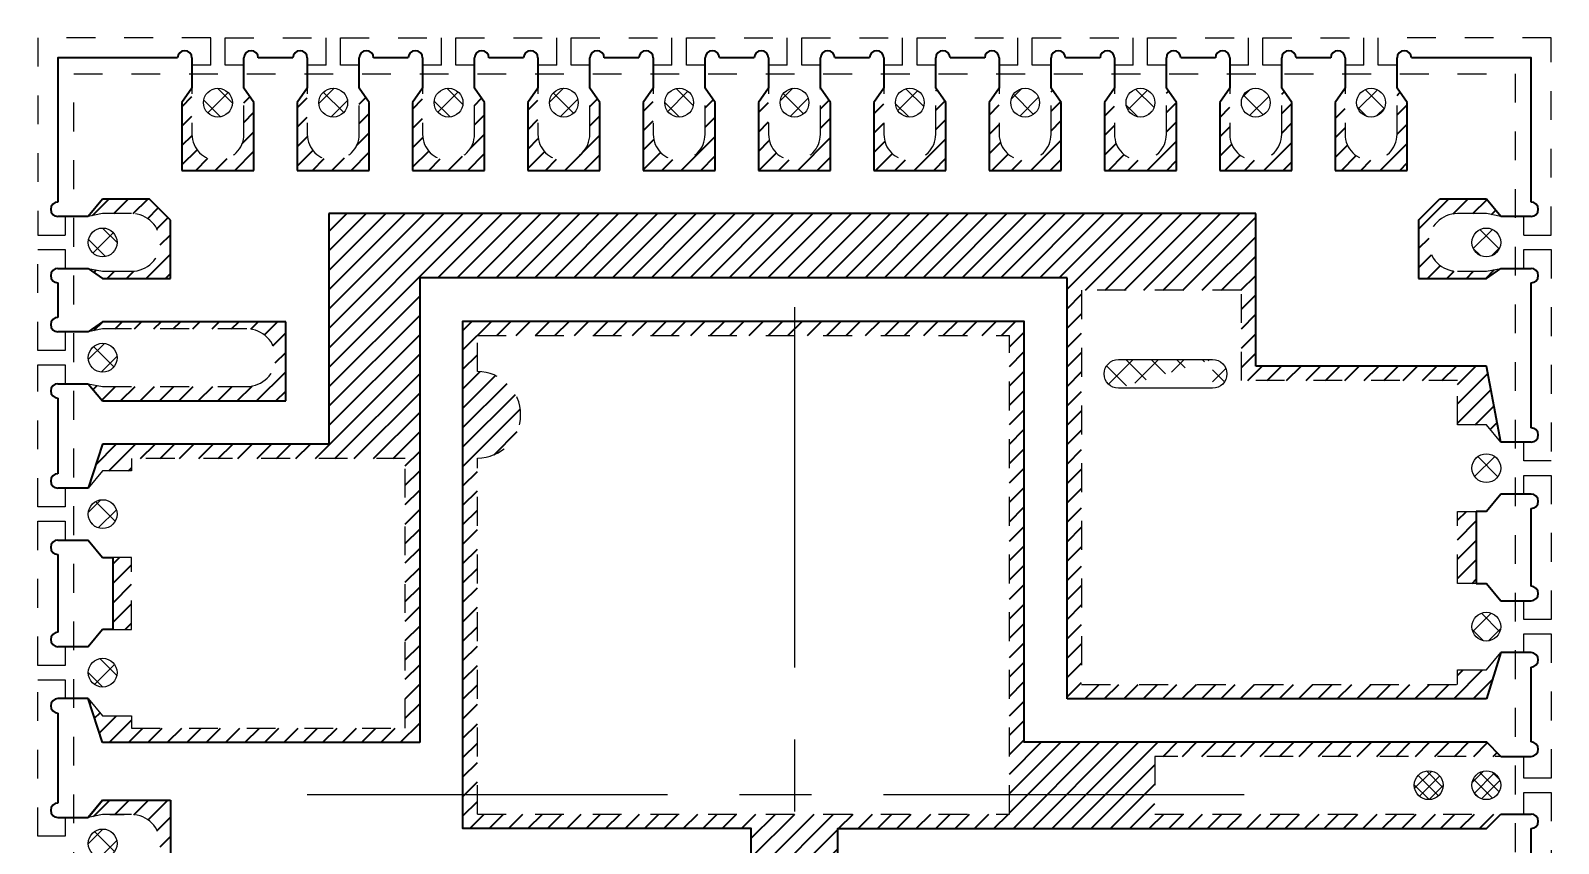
# Model space of a CAD drawing. Header units: millimetres. Extents: x 4066 to 4192, y 1600 to 1759.
# Drawn here: x 4097.94 to 4103.24, y 1678.9 to 1681.72 of the extents above; entities that cross this region are included whole.
import ezdxf

# ---------------------------------------------------------------- set-up
doc = ezdxf.new("R2010")
doc.units = ezdxf.units.MM
for name, pattern in [('CENTER', [2, 1.25, -0.25, 0.25, -0.25]), ('DASHED', [0.75, 0.5, -0.25]), ('HIDDEN', [0.375, 0.25, -0.125])]:
    doc.linetypes.add(name, pattern=pattern)
for name, color, linetype in [('1D', 4, 'Continuous'), ('EACH', 4, 'Continuous'), ('pkg', 2, 'DASHED'), ('中心线', 1, 'CENTER')]:
    doc.layers.add(name, color=color, linetype=linetype)
doc.layers.add('Half-etch', color=6, linetype='Continuous', lineweight=5)
doc.layers.add('标注线', color=3, linetype='Continuous', lineweight=18)
doc.styles.get("Standard").update_dxf_attribs({"font": 'SimSun.ttf'})
doc.dimstyles.new('ISO-25', dxfattribs={"dimtxt": 0.1, "dimasz": 0.08, "dimexe": 0.015, "dimexo": 0.015, "dimgap": 0.02, "dimtad": 0, "dimzin": 1, "dimdsep": 46, "dimtxsty": 'Standard', "dimcen": 0.1, "dimadec": 0, "dimazin": 0, "dimtfac": 1, "dimtmove": 0, "dimatfit": 3, "dimfxl": 1, "dimarcsym": 0})

# ---------------------------------------------------------------- blocks, each defined once
blk = doc.blocks.new('*D39')
at = {"layer": 'Defpoints', "color": 0, "transparency": 16777216}
for p in [(4129.5931, 1745.7094), (4094.8431, 1673.2214), (4096.6406, 1661.2927)]:
    blk.add_point(p, dxfattribs=at)
at = {"layer": '标注线', "color": 0, "lineweight": 5, "transparency": 16777216}
for p, q in [((4094.8431, 1673.2064), (4094.8431, 1665.2927)), ((4094.8431, 1665.2927), (4096.6406, 1663.2927)), ((4096.6406, 1663.2927), (4096.6406, 1661.2927))]:
    blk.add_line(p, q, dxfattribs=at)
at = {"layer": '标注线', "color": 0, "lineweight": 5, "transparency": 16777216, "insert": (4096.6406, 1658.8956), "char_height": 1.15, "attachment_point": 5, "rotation": 90}
blk.add_mtext('34.750', dxfattribs=at)

msp = doc.modelspace()

# ---------------------------------------------------------------- hatches: boundary and pattern name
at = {"layer": 'EACH'}
h = msp.add_hatch(dxfattribs=at)
h.set_pattern_fill('ANSI31', color=256, scale=0.015)
h.set_pattern_definition([(45, (-166.05482, -87.94645), (-0.03367596045, 0.03367596045), [])])
h.paths.add_polyline_path([(4099.4431, 1678.9534), (4099.4431, 1680.7134), (4101.3891, 1680.7134), (4101.3891, 1679.2534), (4102.9931, 1679.2534), (4103.0431, 1679.2034), (4101.8431, 1679.2034), (4101.8431, 1679.0034), (4103.0431, 1679.0034), (4102.9931, 1678.9534), (4100.7431, 1678.9534), (4100.7431, 1676.6714), (4100.6931, 1676.6214), (4100.6931, 1678.3714), (4100.4931, 1678.3714), (4100.4931, 1676.6214), (4100.4431, 1676.6714), (4100.4431, 1678.9534)])
h.paths.add_polyline_path([(4099.4931, 1680.2384), (4099.4931, 1679.0034), (4101.3391, 1679.0034), (4101.3391, 1680.6634), (4099.4931, 1680.6634), (4099.4931, 1680.5384, -1)], flags=16)
h.paths.add_polyline_path([(4098.1931, 1680.2864), (4098.1931, 1680.1939), (4098.2931, 1680.1939), (4098.2931, 1680.2364), (4099.2431, 1680.2364), (4099.2431, 1679.3014), (4098.2931, 1679.3014), (4098.2931, 1679.3439), (4098.1931, 1679.3439), (4098.1931, 1679.2514), (4099.2931, 1679.2514), (4099.2931, 1680.8634), (4101.5391, 1680.8634), (4101.5391, 1679.4034), (4102.9931, 1679.4034), (4102.9931, 1679.5034), (4102.8931, 1679.5034), (4102.8931, 1679.4534), (4101.5891, 1679.4534), (4101.5891, 1680.8204), (4102.1431, 1680.8204), (4102.1431, 1680.5074), (4102.8931, 1680.5074), (4102.8931, 1680.3534), (4102.9931, 1680.3534), (4102.9931, 1680.5574), (4102.1931, 1680.5574), (4102.1931, 1681.0864), (4098.9781, 1681.0864), (4098.9781, 1680.2864)])
h.paths.add_polyline_path([(4100.9931, 1676.5714), (4100.9931, 1676.6214), (4101.0431, 1676.6714), (4101.0431, 1677.1264), (4101.9431, 1677.1264), (4101.9431, 1676.6714), (4102.0431, 1676.6714), (4102.0431, 1676.7715), (4101.9931, 1676.7714), (4101.9931, 1677.1764), (4100.9931, 1677.1764), (4100.9931, 1678.7534), (4102.5581, 1678.7534), (4102.5581, 1678.1014), (4102.8931, 1678.1014), (4102.8931, 1678.0514), (4102.9931, 1678.0514), (4102.9931, 1678.1514), (4102.6081, 1678.1514), (4102.6081, 1678.8034), (4100.8931, 1678.8034), (4100.8931, 1676.5714)])
h.paths.add_polyline_path([(4100.2931, 1676.5714), (4100.2931, 1678.8034), (4098.5781, 1678.8034), (4098.5781, 1678.1514), (4098.1931, 1678.1514), (4098.1931, 1678.0514), (4098.2931, 1678.0514), (4098.2931, 1678.1014), (4098.6281, 1678.1014), (4098.6281, 1678.7534), (4100.1931, 1678.7534), (4100.1931, 1677.1764), (4099.1931, 1677.1764), (4099.1931, 1676.7714), (4099.1431, 1676.7715), (4099.1431, 1676.6714), (4099.2431, 1676.6714), (4099.2431, 1677.1264), (4100.1431, 1677.1264), (4100.1431, 1676.6714), (4100.1931, 1676.6214), (4100.1931, 1676.5714)])
h.paths.add_polyline_path([(4098.1431, 1680.4964), (4098.1931, 1680.4864), (4098.6931, 1680.4864, 1), (4098.6931, 1680.6864), (4098.1931, 1680.6864), (4098.1431, 1680.6764), (4098.1931, 1680.7114), (4098.8281, 1680.7114), (4098.8281, 1680.4364), (4098.1931, 1680.4364)])
h.paths.add_polyline_path([(4099.3931, 1676.6714), (4099.3931, 1676.9764), (4099.9931, 1676.9764), (4099.9931, 1676.7964, 0.414214), (4099.8931, 1676.8964), (4099.5431, 1676.8964, 0.414214), (4099.4431, 1676.7964), (4099.4431, 1676.6714)])
h.paths.add_polyline_path([(4101.1931, 1676.7964), (4101.1931, 1676.9764), (4101.7931, 1676.9764), (4101.7931, 1676.6714), (4101.7431, 1676.6714), (4101.7431, 1676.7964, 0.414214), (4101.6431, 1676.8964), (4101.2931, 1676.8964, 0.414209)])
h.paths.add_polyline_path([(4098.1431, 1678.3614), (4098.1931, 1678.3514), (4098.2931, 1678.3514, 1), (4098.2931, 1678.5514), (4098.1931, 1678.5514), (4098.1431, 1678.5414), (4098.1931, 1678.6014), (4098.4281, 1678.6014), (4098.4281, 1678.3014), (4098.1931, 1678.3014)])
h.paths.add_polyline_path([(4098.1931, 1679.0014), (4098.2931, 1679.0014, -1), (4098.2931, 1678.8014), (4098.1931, 1678.8014), (4098.1431, 1678.8114), (4098.1931, 1678.7514), (4098.4281, 1678.7514), (4098.4281, 1679.0514), (4098.1931, 1679.0514), (4098.1431, 1678.9914)])
h.paths.add_polyline_path([(4102.7581, 1678.6014), (4102.7581, 1678.3014), (4102.9931, 1678.3014), (4103.0431, 1678.3614), (4102.9931, 1678.3514), (4102.8931, 1678.3514, -1), (4102.8931, 1678.5514), (4102.9931, 1678.5514), (4103.0431, 1678.5414), (4102.9931, 1678.6014)])
h.paths.add_polyline_path([(4098.1931, 1681.0864), (4098.2931, 1681.0864, -1), (4098.2931, 1680.8864), (4098.1931, 1680.8864), (4098.1431, 1680.8964), (4098.1931, 1680.8614), (4098.4281, 1680.8614), (4098.4281, 1681.0642), (4098.3559, 1681.1364), (4098.1931, 1681.1364), (4098.1431, 1681.0764)])
h.paths.add_polyline_path([(4102.7581, 1681.0642), (4102.7581, 1680.8614), (4102.9931, 1680.8614), (4103.0431, 1680.8964), (4102.9931, 1680.8864), (4102.8931, 1680.8864, -1), (4102.8931, 1681.0864), (4102.9931, 1681.0864), (4103.0431, 1681.0764), (4102.9931, 1681.1364), (4102.8303, 1681.1364)])
h.paths.add_polyline_path([(4099.2681, 1681.4714), (4099.2681, 1681.2364), (4099.5181, 1681.2364), (4099.5181, 1681.4714), (4099.4831, 1681.5214), (4099.4831, 1681.3614, -1), (4099.3031, 1681.3614), (4099.3031, 1681.5214)])
h.paths.add_polyline_path([(4100.0681, 1681.4714), (4100.0681, 1681.2364), (4100.3181, 1681.2364), (4100.3181, 1681.4714), (4100.2831, 1681.5214), (4100.2831, 1681.3614, -1), (4100.1031, 1681.3614), (4100.1031, 1681.5214)])
h.paths.add_polyline_path([(4098.4681, 1681.4714), (4098.4681, 1681.2364), (4098.7181, 1681.2364), (4098.7181, 1681.4714), (4098.6831, 1681.5214), (4098.6831, 1681.3614, -1), (4098.5031, 1681.3614), (4098.5031, 1681.5214)])
h.paths.add_polyline_path([(4101.6681, 1681.4714), (4101.6681, 1681.2364), (4101.9181, 1681.2364), (4101.9181, 1681.4714), (4101.8831, 1681.5214), (4101.8831, 1681.3614, -1), (4101.7031, 1681.3614), (4101.7031, 1681.5214)])
h.paths.add_polyline_path([(4102.0681, 1681.4714), (4102.0681, 1681.2364), (4102.3181, 1681.2364), (4102.3181, 1681.4714), (4102.2831, 1681.5214), (4102.2831, 1681.3614, -1), (4102.1031, 1681.3614), (4102.1031, 1681.5214)])
h.paths.add_polyline_path([(4098.8681, 1681.4714), (4098.8681, 1681.2364), (4099.1181, 1681.2364), (4099.1181, 1681.4714), (4099.0831, 1681.5214), (4099.0831, 1681.3614, -1), (4098.9031, 1681.3614), (4098.9031, 1681.5214)])
h.paths.add_polyline_path([(4100.4681, 1681.4714), (4100.4681, 1681.2364), (4100.7181, 1681.2364), (4100.7181, 1681.4714), (4100.6831, 1681.5214), (4100.6831, 1681.3614, -1), (4100.5031, 1681.3614), (4100.5031, 1681.5214)])
h.paths.add_polyline_path([(4100.8681, 1681.4714), (4100.8681, 1681.2364), (4101.1181, 1681.2364), (4101.1181, 1681.4714), (4101.0831, 1681.5214), (4101.0831, 1681.3614, -1), (4100.9031, 1681.3614), (4100.9031, 1681.5214)])
h.paths.add_polyline_path([(4102.4681, 1681.4714), (4102.4681, 1681.2364), (4102.7181, 1681.2364), (4102.7181, 1681.4714), (4102.6831, 1681.5214), (4102.6831, 1681.3614, -1), (4102.5031, 1681.3614), (4102.5031, 1681.5214)])
h.paths.add_polyline_path([(4099.6681, 1681.4714), (4099.6681, 1681.2364), (4099.9181, 1681.2364), (4099.9181, 1681.4714), (4099.8831, 1681.5214), (4099.8831, 1681.3614, -1), (4099.7031, 1681.3614), (4099.7031, 1681.5214)])
h.paths.add_polyline_path([(4101.2681, 1681.4714), (4101.2681, 1681.2364), (4101.5181, 1681.2364), (4101.5181, 1681.4714), (4101.4831, 1681.5214), (4101.4831, 1681.3614, -1), (4101.3031, 1681.3614), (4101.3031, 1681.5214)])
h.paths.add_polyline_path([(4102.8931, 1680.0534), (4102.8931, 1679.8034), (4102.9581, 1679.8034), (4102.9581, 1680.0534)])
h.paths.add_polyline_path([(4098.2281, 1679.6439), (4098.2931, 1679.6439), (4098.2931, 1679.8939), (4098.2281, 1679.8939)])
h.paths.add_polyline_path([(4103.0431, 1680.2934), (4102.9931, 1680.5574), (4102.9931, 1680.3534)])
h.paths.add_polyline_path([(4098.2281, 1677.5514), (4098.2931, 1677.5514), (4098.2931, 1677.7514), (4098.2281, 1677.7514)])
h.paths.add_polyline_path([(4102.8931, 1677.7514), (4102.8931, 1677.5514), (4102.9581, 1677.5514), (4102.9581, 1677.7514)])
h.paths.add_polyline_path([(4098.2281, 1677.0514), (4098.2931, 1677.0514), (4098.2931, 1677.2514), (4098.2281, 1677.2514)])
h.paths.add_polyline_path([(4102.8931, 1677.2514), (4102.8931, 1677.0514), (4102.9581, 1677.0514), (4102.9581, 1677.2514)])
h.paths.add_polyline_path([(4098.6431, 1676.7714), (4098.6431, 1676.7064), (4098.8431, 1676.7064), (4098.8431, 1676.7714)])
h.paths.add_polyline_path([(4102.3431, 1676.7714), (4102.3431, 1676.7064), (4102.5431, 1676.7064), (4102.5431, 1676.7714)])
h.paths.add_polyline_path([(4102.9931, 1679.4034), (4103.0431, 1679.5634), (4102.9931, 1679.5034)])
h.paths.add_polyline_path([(4103.0431, 1677.9914), (4102.9931, 1678.1514), (4102.9931, 1678.0514)])
h.paths.add_polyline_path([(4098.1431, 1677.9914), (4098.1931, 1678.1514), (4098.1931, 1678.0514)])
h.paths.add_polyline_path([(4098.1431, 1679.4039), (4098.1931, 1679.3439), (4098.1931, 1679.2514)])
h.paths.add_polyline_path([(4098.1431, 1680.1339), (4098.1931, 1680.2864), (4098.1931, 1680.1939)])
h.paths.add_polyline_path([(4099.0831, 1676.6214), (4099.2431, 1676.6714), (4099.1431, 1676.6714)])
h.paths.add_polyline_path([(4098.2431, 1676.7214), (4098.3431, 1676.7214), (4098.3431, 1676.7514), (4098.2431, 1676.7514)])
h.paths.add_polyline_path([(4102.8431, 1676.7514), (4102.8431, 1676.7214), (4102.9431, 1676.7214), (4102.9431, 1676.7514)])
at = {"layer": 'Half-etch', "lineweight": 0}
h = msp.add_hatch(dxfattribs=at)
h.set_pattern_fill('ANSI37', color=256, scale=0.5, style=0)
h.set_pattern_definition([(45, (4112.096164, 1677.47393), (-0.04419417, 0.04419417), []), (135, (4112.096164, 1677.47393), (-0.04419417, -0.04419417), [])])
edge = h.paths.add_edge_path()
edge.add_ellipse((4098.5931, 1681.4714), major_axis=(0.05, 0), ratio=1, start_angle=0, end_angle=360)
edge = h.paths.add_edge_path()
edge.add_ellipse((4098.9931, 1681.4714), major_axis=(0.05, 0), ratio=1, start_angle=0, end_angle=360)
edge = h.paths.add_edge_path()
edge.add_ellipse((4099.3931, 1681.4714), major_axis=(0.05, 0), ratio=1, start_angle=0, end_angle=360)
edge = h.paths.add_edge_path()
edge.add_ellipse((4099.7931, 1681.4714), major_axis=(0.05, 0), ratio=1, start_angle=0, end_angle=360)
edge = h.paths.add_edge_path()
edge.add_ellipse((4100.1931, 1681.4714), major_axis=(0.05, 0), ratio=1, start_angle=0, end_angle=360)
edge = h.paths.add_edge_path()
edge.add_ellipse((4100.5931, 1681.4714), major_axis=(0.05, 0), ratio=1, start_angle=0, end_angle=360)
edge = h.paths.add_edge_path()
edge.add_ellipse((4100.9931, 1681.4714), major_axis=(0.05, 0), ratio=1, start_angle=0, end_angle=360)
edge = h.paths.add_edge_path()
edge.add_ellipse((4101.3931, 1681.4714), major_axis=(0.05, 0), ratio=1, start_angle=0, end_angle=360)
edge = h.paths.add_edge_path()
edge.add_ellipse((4101.7931, 1681.4714), major_axis=(0.05, 0), ratio=1, start_angle=0, end_angle=360)
edge = h.paths.add_edge_path()
edge.add_ellipse((4102.1931, 1681.4714), major_axis=(0.05, 0), ratio=1, start_angle=0, end_angle=360)
edge = h.paths.add_edge_path()
edge.add_ellipse((4098.1931, 1678.4514), major_axis=(0.05, 0), ratio=1, start_angle=0, end_angle=360)
edge = h.paths.add_edge_path()
edge.add_ellipse((4098.1931, 1678.9014), major_axis=(0.05, 0), ratio=1, start_angle=0, end_angle=360)
edge = h.paths.add_edge_path()
edge.add_ellipse((4098.1931, 1679.4939), major_axis=(0.05, 0), ratio=1, start_angle=0, end_angle=360)
edge = h.paths.add_edge_path()
edge.add_ellipse((4098.1931, 1680.0439), major_axis=(0.05, 0), ratio=1, start_angle=0, end_angle=360)
edge = h.paths.add_edge_path()
edge.add_ellipse((4098.1931, 1680.5864), major_axis=(0.05, 0), ratio=1, start_angle=0, end_angle=360)
edge = h.paths.add_edge_path()
edge.add_ellipse((4098.1931, 1680.9864), major_axis=(0.05, 0), ratio=1, start_angle=0, end_angle=360)
edge = h.paths.add_edge_path()
edge.add_ellipse((4102.5931, 1681.4714), major_axis=(0.05, 0), ratio=1, start_angle=0, end_angle=360)
edge = h.paths.add_edge_path()
edge.add_ellipse((4102.9931, 1680.9864), major_axis=(0.05, 0), ratio=1, start_angle=0, end_angle=360)
edge = h.paths.add_edge_path()
edge.add_ellipse((4102.9931, 1678.4514), major_axis=(0.05, 0), ratio=1, start_angle=0, end_angle=360)
edge = h.paths.add_edge_path()
edge.add_ellipse((4098.3931, 1676.8714), major_axis=(-0.05, 0), ratio=1, start_angle=-90, end_angle=90, ccw=False)
edge.add_ellipse((4099.0181, 1676.8714), major_axis=(-0.05, 0), ratio=1, start_angle=90, end_angle=270, ccw=False)
edge.add_line((4098.3931, 1676.9214), (4099.0181, 1676.9214))
edge.add_line((4099.0181, 1676.8214), (4098.3931, 1676.8214))
edge = h.paths.add_edge_path()
edge.add_ellipse((4098.9931, 1676.6714), major_axis=(0.05, 0), ratio=1, start_angle=0, end_angle=360)
edge = h.paths.add_edge_path()
edge.add_ellipse((4098.1931, 1676.9014), major_axis=(0.05, 0), ratio=1, start_angle=0, end_angle=360)
edge = h.paths.add_edge_path(flags=16)
edge.add_ellipse((4098.1931, 1677.4014), major_axis=(0.05, 0), ratio=1, start_angle=0, end_angle=360)
edge = h.paths.add_edge_path()
edge.add_ellipse((4098.1931, 1677.9014), major_axis=(0.05, 0), ratio=1, start_angle=0, end_angle=360)
edge = h.paths.add_edge_path()
edge.add_ellipse((4098.4931, 1676.6714), major_axis=(0.05, 0), ratio=1, start_angle=0, end_angle=360)
edge = h.paths.add_edge_path()
edge.add_ellipse((4102.1681, 1676.8714), major_axis=(0.05, 0), ratio=1, start_angle=90, end_angle=270)
edge.add_ellipse((4102.7931, 1676.8714), major_axis=(0.05, 0), ratio=1, start_angle=270, end_angle=450)
edge.add_line((4102.1681, 1676.8214), (4102.7931, 1676.8214))
edge.add_line((4102.7931, 1676.9214), (4102.1681, 1676.9214))
edge = h.paths.add_edge_path()
edge.add_ellipse((4101.7171, 1680.5304), major_axis=(0.05, 0), ratio=1, start_angle=90, end_angle=270)
edge.add_ellipse((4102.0431, 1680.5304), major_axis=(0.05, 0), ratio=1, start_angle=270, end_angle=450)
edge.add_line((4101.7171, 1680.4804), (4102.0431, 1680.4804))
edge.add_line((4102.0431, 1680.5804), (4101.7171, 1680.5804))
edge = h.paths.add_edge_path()
edge.add_ellipse((4102.9931, 1680.2034), major_axis=(0.05, 0), ratio=1, start_angle=0, end_angle=360)
edge = h.paths.add_edge_path()
edge.add_ellipse((4102.1931, 1676.6714), major_axis=(0.05, 0), ratio=1, start_angle=0, end_angle=360)
edge = h.paths.add_edge_path()
edge.add_ellipse((4102.9931, 1676.9014), major_axis=(0.05, 0), ratio=1, start_angle=0, end_angle=360)
edge = h.paths.add_edge_path()
edge.add_ellipse((4102.9931, 1677.4014), major_axis=(0.05, 0), ratio=1, start_angle=0, end_angle=360)
edge = h.paths.add_edge_path()
edge.add_ellipse((4102.9931, 1677.9014), major_axis=(0.05, 0), ratio=1, start_angle=0, end_angle=360)
edge = h.paths.add_edge_path()
edge.add_ellipse((4102.6931, 1676.6714), major_axis=(0.05, 0), ratio=1, start_angle=0, end_angle=360)
edge = h.paths.add_edge_path()
edge.add_ellipse((4102.9931, 1679.6534), major_axis=(0.05, 0), ratio=1, start_angle=0, end_angle=360)
edge = h.paths.add_edge_path()
edge.add_ellipse((4098.7383, 1678.4496), major_axis=(0.05, 0), ratio=1, start_angle=135, end_angle=315)
edge.add_ellipse((4098.9151, 1678.4496), major_axis=(0.05, 0), ratio=1, start_angle=225, end_angle=405)
edge.add_ellipse((4098.9151, 1678.6264), major_axis=(0.05, 0), ratio=1, start_angle=315, end_angle=495)
edge.add_ellipse((4098.7383, 1678.6264), major_axis=(0.05, 0), ratio=1, start_angle=45, end_angle=225)
edge.add_line((4098.7737, 1678.4143), (4098.8267, 1678.4673))
edge.add_line((4098.8267, 1678.4673), (4098.8797, 1678.4143))
edge.add_line((4098.9505, 1678.485), (4098.8974, 1678.538))
edge.add_line((4098.8974, 1678.538), (4098.9505, 1678.5911))
edge.add_line((4098.8797, 1678.6618), (4098.8267, 1678.6087))
edge.add_line((4098.8267, 1678.6087), (4098.7737, 1678.6618))
edge.add_line((4098.703, 1678.5911), (4098.756, 1678.538))
edge.add_line((4098.756, 1678.538), (4098.703, 1678.485))
edge = h.paths.add_edge_path()
edge.add_ellipse((4098.7383, 1678.0496), major_axis=(0.05, 0), ratio=1, start_angle=135, end_angle=315)
edge.add_ellipse((4098.9151, 1678.0496), major_axis=(0.05, 0), ratio=1, start_angle=225, end_angle=405)
edge.add_ellipse((4098.9151, 1678.2264), major_axis=(0.05, 0), ratio=1, start_angle=315, end_angle=495)
edge.add_ellipse((4098.7383, 1678.2264), major_axis=(0.05, 0), ratio=1, start_angle=45, end_angle=225)
edge.add_line((4098.7737, 1678.0143), (4098.8267, 1678.0673))
edge.add_line((4098.8267, 1678.0673), (4098.8797, 1678.0143))
edge.add_line((4098.9505, 1678.085), (4098.8974, 1678.138))
edge.add_line((4098.8974, 1678.138), (4098.9505, 1678.1911))
edge.add_line((4098.8797, 1678.2618), (4098.8267, 1678.2087))
edge.add_line((4098.8267, 1678.2087), (4098.7737, 1678.2618))
edge.add_line((4098.703, 1678.1911), (4098.756, 1678.138))
edge.add_line((4098.756, 1678.138), (4098.703, 1678.085))
edge = h.paths.add_edge_path()
edge.add_ellipse((4102.2711, 1678.4496), major_axis=(0.05, 0), ratio=1, start_angle=135, end_angle=315)
edge.add_ellipse((4102.4479, 1678.4496), major_axis=(0.05, 0), ratio=1, start_angle=225, end_angle=405)
edge.add_ellipse((4102.4479, 1678.6264), major_axis=(0.05, 0), ratio=1, start_angle=315, end_angle=495)
edge.add_ellipse((4102.2711, 1678.6264), major_axis=(0.05, 0), ratio=1, start_angle=45, end_angle=225)
edge.add_line((4102.2357, 1678.5911), (4102.2888, 1678.538))
edge.add_line((4102.2888, 1678.538), (4102.2357, 1678.485))
edge.add_line((4102.3065, 1678.4143), (4102.3595, 1678.4673))
edge.add_line((4102.3595, 1678.4673), (4102.4125, 1678.4143))
edge.add_line((4102.4832, 1678.485), (4102.4302, 1678.538))
edge.add_line((4102.4302, 1678.538), (4102.4832, 1678.5911))
edge.add_line((4102.4125, 1678.6618), (4102.3595, 1678.6087))
edge.add_line((4102.3595, 1678.6087), (4102.3065, 1678.6618))
edge = h.paths.add_edge_path()
edge.add_ellipse((4102.2711, 1678.0496), major_axis=(0.05, 0), ratio=1, start_angle=135, end_angle=315)
edge.add_ellipse((4102.4479, 1678.0496), major_axis=(0.05, 0), ratio=1, start_angle=225, end_angle=405)
edge.add_ellipse((4102.4479, 1678.2264), major_axis=(0.05, 0), ratio=1, start_angle=315, end_angle=495)
edge.add_ellipse((4102.2711, 1678.2264), major_axis=(0.05, 0), ratio=1, start_angle=45, end_angle=225)
edge.add_line((4102.3065, 1678.0143), (4102.3595, 1678.0673))
edge.add_line((4102.3595, 1678.0673), (4102.4125, 1678.0143))
edge.add_line((4102.4832, 1678.085), (4102.4302, 1678.138))
edge.add_line((4102.4302, 1678.138), (4102.4832, 1678.1911))
edge.add_line((4102.4125, 1678.2618), (4102.3595, 1678.2087))
edge.add_line((4102.3595, 1678.2087), (4102.3065, 1678.2618))
edge.add_line((4102.2357, 1678.1911), (4102.2888, 1678.138))
edge.add_line((4102.2888, 1678.138), (4102.2357, 1678.085))
at = {"layer": 'Half-etch'}
h = msp.add_hatch(dxfattribs=at)
h.set_pattern_fill('ANSI37', color=256, scale=0.01, style=0)
h.set_pattern_definition([(45, (-159.10029, -87.94645), (-0.0224506403, 0.0224506403), []), (135, (-159.10029, -87.94645), (-0.0224506403, -0.0224506403), [])])
h.paths.add_polyline_path([(4102.8431, 1679.1034, 1), (4102.7431, 1679.1034, 1)])
h.paths.add_polyline_path([(4103.0431, 1679.1034, 1), (4102.9431, 1679.1034, 1)])
h.paths.add_polyline_path([(4100.6431, 1677.0714, 1), (4100.5431, 1677.0714, 1)])
h.paths.add_polyline_path([(4100.6431, 1676.6714, 1), (4100.5431, 1676.6714, 1)])
h.paths.add_polyline_path([(4100.6431, 1676.8714, 1), (4100.5431, 1676.8714, 1)])

# ---------------------------------------------------------------- linework, layer by layer
at = {"color": 0}
for p, q in [((4098.5031, 1681.6264, 0.0291), (4098.5031, 1681.5214, 0.0291)), ((4098.6831, 1681.5214, 0.0291), (4098.6831, 1681.6264, 0.0291)), ((4098.9031, 1681.6264, 0.0291), (4098.9031, 1681.5214, 0.0291)), ((4099.0831, 1681.5214, 0.0291), (4099.0831, 1681.6264, 0.0291)), ((4099.3031, 1681.6264, 0.0291), (4099.3031, 1681.5214, 0.0291)), ((4099.4831, 1681.5214, 0.0291), (4099.4831, 1681.6264, 0.0291)), ((4099.7031, 1681.6264, 0.0291), (4099.7031, 1681.5214, 0.0291)), ((4099.8831, 1681.5214, 0.0291), (4099.8831, 1681.6264, 0.0291)), ((4100.1031, 1681.6264, 0.0291), (4100.1031, 1681.5214, 0.0291)), ((4100.2831, 1681.5214, 0.0291), (4100.2831, 1681.6264, 0.0291)), ((4100.5031, 1681.6264, 0.0291), (4100.5031, 1681.5214, 0.0291)), ((4100.6831, 1681.5214, 0.0291), (4100.6831, 1681.6264, 0.0291)), ((4100.9031, 1681.6264, 0.0291), (4100.9031, 1681.5214, 0.0291)), ((4101.0831, 1681.5214, 0.0291), (4101.0831, 1681.6264, 0.0291)), ((4101.3031, 1681.6264, 0.0291), (4101.3031, 1681.5214, 0.0291)), ((4101.4831, 1681.5214, 0.0291), (4101.4831, 1681.6264, 0.0291)), ((4101.7031, 1681.6264, 0.0291), (4101.7031, 1681.5214, 0.0291)), ((4101.8831, 1681.5214, 0.0291), (4101.8831, 1681.6264, 0.0291)), ((4102.1031, 1681.6264, 0.0291), (4102.1031, 1681.5214, 0.0291)), ((4102.2831, 1681.5214, 0.0291), (4102.2831, 1681.6264, 0.0291)), ((4102.5031, 1681.6264, 0.0291), (4102.5031, 1681.5214, 0.0291)), ((4102.6831, 1681.5214, 0.0291), (4102.6831, 1681.6264, 0.0291)), ((4098.5031, 1681.5214, 0.0291), (4098.4681, 1681.4714, 0.0291)), ((4098.7181, 1681.4714, 0.0291), (4098.6831, 1681.5214, 0.0291)), ((4098.9031, 1681.5214, 0.0291), (4098.8681, 1681.4714, 0.0291)), ((4099.1181, 1681.4714, 0.0291), (4099.0831, 1681.5214, 0.0291)), ((4099.3031, 1681.5214, 0.0291), (4099.2681, 1681.4714, 0.0291)), ((4099.5181, 1681.4714, 0.0291), (4099.4831, 1681.5214, 0.0291)), ((4099.7031, 1681.5214, 0.0291), (4099.6681, 1681.4714, 0.0291)), ((4099.9181, 1681.4714, 0.0291), (4099.8831, 1681.5214, 0.0291)), ((4100.1031, 1681.5214, 0.0291), (4100.0681, 1681.4714, 0.0291)), ((4100.3181, 1681.4714, 0.0291), (4100.2831, 1681.5214, 0.0291)), ((4100.5031, 1681.5214, 0.0291), (4100.4681, 1681.4714, 0.0291)), ((4100.7181, 1681.4714, 0.0291), (4100.6831, 1681.5214, 0.0291)), ((4100.9031, 1681.5214, 0.0291), (4100.8681, 1681.4714, 0.0291)), ((4101.1181, 1681.4714, 0.0291), (4101.0831, 1681.5214, 0.0291)), ((4101.3031, 1681.5214, 0.0291), (4101.2681, 1681.4714, 0.0291)), ((4101.5181, 1681.4714, 0.0291), (4101.4831, 1681.5214, 0.0291)), ((4101.7031, 1681.5214, 0.0291), (4101.6681, 1681.4714, 0.0291)), ((4101.9181, 1681.4714, 0.0291), (4101.8831, 1681.5214, 0.0291)), ((4102.1031, 1681.5214, 0.0291), (4102.0681, 1681.4714, 0.0291)), ((4102.3181, 1681.4714, 0.0291), (4102.2831, 1681.5214, 0.0291)), ((4102.5031, 1681.5214, 0.0291), (4102.4681, 1681.4714, 0.0291)), ((4102.7181, 1681.4714, 0.0291), (4102.6831, 1681.5214, 0.0291)), ((4098.4681, 1681.4714, 0.0291), (4098.4681, 1681.2364, 0.0291)), ((4098.7181, 1681.2364, 0.0291), (4098.7181, 1681.4714, 0.0291)), ((4098.8681, 1681.4714, 0.0291), (4098.8681, 1681.2364, 0.0291)), ((4099.1181, 1681.2364, 0.0291), (4099.1181, 1681.4714, 0.0291)), ((4099.2681, 1681.4714, 0.0291), (4099.2681, 1681.2364, 0.0291)), ((4099.5181, 1681.2364, 0.0291), (4099.5181, 1681.4714, 0.0291)), ((4099.6681, 1681.4714, 0.0291), (4099.6681, 1681.2364, 0.0291)), ((4099.9181, 1681.2364, 0.0291), (4099.9181, 1681.4714, 0.0291)), ((4100.0681, 1681.4714, 0.0291), (4100.0681, 1681.2364, 0.0291)), ((4100.3181, 1681.2364, 0.0291), (4100.3181, 1681.4714, 0.0291)), ((4100.4681, 1681.4714, 0.0291), (4100.4681, 1681.2364, 0.0291)), ((4100.7181, 1681.2364, 0.0291), (4100.7181, 1681.4714, 0.0291)), ((4100.8681, 1681.4714, 0.0291), (4100.8681, 1681.2364, 0.0291)), ((4101.1181, 1681.2364, 0.0291), (4101.1181, 1681.4714, 0.0291)), ((4101.2681, 1681.4714, 0.0291), (4101.2681, 1681.2364, 0.0291)), ((4101.5181, 1681.2364, 0.0291), (4101.5181, 1681.4714, 0.0291)), ((4101.6681, 1681.4714, 0.0291), (4101.6681, 1681.2364, 0.0291)), ((4101.9181, 1681.2364, 0.0291), (4101.9181, 1681.4714, 0.0291)), ((4102.0681, 1681.4714, 0.0291), (4102.0681, 1681.2364, 0.0291)), ((4102.3181, 1681.2364, 0.0291), (4102.3181, 1681.4714, 0.0291)), ((4102.4681, 1681.4714, 0.0291), (4102.4681, 1681.2364, 0.0291)), ((4102.7181, 1681.2364, 0.0291), (4102.7181, 1681.4714, 0.0291)), ((4098.4681, 1681.2364, 0.0291), (4098.7181, 1681.2364, 0.0291)), ((4098.8681, 1681.2364, 0.0291), (4099.1181, 1681.2364, 0.0291)), ((4099.2681, 1681.2364, 0.0291), (4099.5181, 1681.2364, 0.0291)), ((4099.6681, 1681.2364, 0.0291), (4099.9181, 1681.2364, 0.0291)), ((4100.0681, 1681.2364, 0.0291), (4100.3181, 1681.2364, 0.0291)), ((4100.4681, 1681.2364, 0.0291), (4100.7181, 1681.2364, 0.0291)), ((4100.8681, 1681.2364, 0.0291), (4101.1181, 1681.2364, 0.0291)), ((4101.2681, 1681.2364, 0.0291), (4101.5181, 1681.2364, 0.0291)), ((4101.6681, 1681.2364, 0.0291), (4101.9181, 1681.2364, 0.0291)), ((4102.0681, 1681.2364, 0.0291), (4102.3181, 1681.2364, 0.0291)), ((4102.4681, 1681.2364, 0.0291), (4102.7181, 1681.2364, 0.0291)), ((4098.1931, 1681.1364, 0.0291), (4098.1431, 1681.0764, 0.0291)), ((4098.3559, 1681.1364, 0.0291), (4098.1931, 1681.1364, 0.0291)), ((4098.4281, 1681.0642, 0.0291), (4098.3559, 1681.1364, 0.0291)), ((4102.9931, 1681.1364, 0.0291), (4102.8303, 1681.1364, 0.0291)), ((4103.0431, 1681.0764, 0.0291), (4102.9931, 1681.1364, 0.0291)), ((4098.1431, 1681.0764, 0.0291), (4098.0381, 1681.0764, 0.0291)), ((4098.4281, 1680.8614, 0.0291), (4098.4281, 1681.0642, 0.0291)), ((4102.1931, 1681.0864, 0.0291), (4098.9781, 1681.0864, 0.0291)), ((4098.9781, 1681.0864, 0.0291), (4098.9781, 1680.2864, 0.0291)), ((4102.1931, 1680.5574, 0.0291), (4102.1931, 1681.0864, 0.0291)), ((4102.7581, 1681.0642, 0.0291), (4102.7581, 1680.8614, 0.0291)), ((4103.1481, 1681.0764, 0.0291), (4103.0431, 1681.0764, 0.0291)), ((4098.0381, 1680.8964, 0.0291), (4098.1431, 1680.8964, 0.0291)), ((4098.1431, 1680.8964, 0.0291), (4098.1931, 1680.8614, 0.0291)), ((4102.9931, 1680.8614, 0.0291), (4103.0431, 1680.8964, 0.0291)), ((4103.0431, 1680.8964, 0.0291), (4103.1481, 1680.8964, 0.0291)), ((4098.1931, 1680.8614, 0.0291), (4098.4281, 1680.8614, 0.0291)), ((4101.5391, 1680.8634, 0.0291), (4099.2931, 1680.8634, 0.0291)), ((4099.2931, 1680.8634, 0.0291), (4099.2931, 1679.2514, 0.0291)), ((4101.5391, 1679.4034, 0.0291), (4101.5391, 1680.8634, 0.0291)), ((4102.7581, 1680.8614, 0.0291), (4102.9931, 1680.8614, 0.0291)), ((4098.1931, 1680.7114, 0.0291), (4098.1431, 1680.6764, 0.0291)), ((4098.8281, 1680.7114, 0.0291), (4098.1931, 1680.7114, 0.0291)), ((4098.8281, 1680.4364, 0.0291), (4098.8281, 1680.7114, 0.0291)), ((4098.1431, 1680.6764, 0.0291), (4098.0381, 1680.6764, 0.0291)), ((4102.9931, 1680.5574, 0.0291), (4102.1931, 1680.5574, 0.0291)), ((4103.0431, 1680.2934, 0.0291), (4102.9931, 1680.5574, 0.0291)), ((4098.0381, 1680.4964, 0.0291), (4098.1431, 1680.4964, 0.0291)), ((4098.1431, 1680.4964, 0.0291), (4098.1931, 1680.4364, 0.0291)), ((4098.1931, 1680.4364, 0.0291), (4098.8281, 1680.4364, 0.0291)), ((4098.1931, 1680.2864, 0.0291), (4098.1431, 1680.1339, 0.0291)), ((4098.9781, 1680.2864, 0.0291), (4098.1931, 1680.2864, 0.0291)), ((4103.1481, 1680.2934, 0.0291), (4103.0431, 1680.2934, 0.0291)), ((4098.1431, 1680.1339, 0.0291), (4098.0381, 1680.1339, 0.0291)), ((4103.0431, 1680.1134, 0.0291), (4102.9931, 1680.0534, 0.0291)), ((4103.1481, 1680.1134, 0.0291), (4103.0431, 1680.1134, 0.0291)), ((4102.9931, 1680.0534, 0.0291), (4102.9581, 1680.0534, 0.0291)), ((4102.9581, 1680.0534, 0.0291), (4102.9581, 1679.8034, 0.0291)), ((4098.0381, 1679.9539, 0.0291), (4098.1431, 1679.9539, 0.0291)), ((4098.1431, 1679.9539, 0.0291), (4098.1931, 1679.8939, 0.0291)), ((4098.1931, 1679.8939, 0.0291), (4098.2281, 1679.8939, 0.0291)), ((4098.2281, 1679.8939, 0.0291), (4098.2281, 1679.6439, 0.0291)), ((4102.9581, 1679.8034, 0.0291), (4102.9931, 1679.8034, 0.0291)), ((4102.9931, 1679.8034, 0.0291), (4103.0431, 1679.7434, 0.0291)), ((4103.0431, 1679.7434, 0.0291), (4103.1481, 1679.7434, 0.0291)), ((4098.1931, 1679.6439, 0.0291), (4098.1431, 1679.5839, 0.0291)), ((4098.2281, 1679.6439, 0.0291), (4098.1931, 1679.6439, 0.0291)), ((4098.1431, 1679.5839, 0.0291), (4098.0381, 1679.5839, 0.0291)), ((4103.0431, 1679.5634, 0.0291), (4102.9931, 1679.4034, 0.0291)), ((4103.1481, 1679.5634, 0.0291), (4103.0431, 1679.5634, 0.0291)), ((4098.1431, 1679.4039, 0.0291), (4098.0381, 1679.4039, 0.0291)), ((4098.1931, 1679.2514, 0.0291), (4098.1431, 1679.4039, 0.0291)), ((4102.9931, 1679.4034, 0.0291), (4101.5391, 1679.4034, 0.0291)), ((4103.0431, 1679.2034, 0.0291), (4102.9931, 1679.2534, 0.0291)), ((4099.2931, 1679.2514, 0.0291), (4098.1931, 1679.2514, 0.0291)), ((4103.0431, 1679.2034, 0.0291), (4103.1481, 1679.2034, 0.0291)), ((4098.1431, 1678.9914, 0.0291), (4098.1931, 1679.0514, 0.0291)), ((4098.1931, 1679.0514, 0.0291), (4098.1431, 1678.9914, 0.0291)), ((4098.1931, 1679.0514, 0.0291), (4098.4281, 1679.0514, 0.0291)), ((4098.4281, 1679.0514, 0.0291), (4098.4281, 1678.7514, 0.0291)), ((4098.0381, 1678.9914, 0.0291), (4098.1431, 1678.9914, 0.0291)), ((4102.9931, 1678.9534, 0.0291), (4103.0431, 1679.0034, 0.0291)), ((4103.0431, 1679.0034, 0.0291), (4103.1481, 1679.0034, 0.0291))]:
    msp.add_line(p, q, dxfattribs=at)
at = {"color": 1}
msp.add_line((4102.7581, 1681.0642, 0.0291), (4102.8303, 1681.1364, 0.0291), dxfattribs=at)
at = {"color": 0, "elevation": 0.0291}
for points in [[(4098.4531, 1681.6264), (4098.0381, 1681.6264), (4098.0381, 1681.1264)], [(4098.8531, 1681.6264), (4098.7331, 1681.6264)], [(4099.2531, 1681.6264), (4099.1331, 1681.6264)], [(4099.6531, 1681.6264), (4099.5331, 1681.6264)], [(4100.0531, 1681.6264), (4099.9331, 1681.6264)], [(4100.4531, 1681.6264), (4100.3331, 1681.6264)], [(4100.8531, 1681.6264), (4100.7331, 1681.6264)], [(4101.2531, 1681.6264), (4101.1331, 1681.6264)], [(4101.6531, 1681.6264), (4101.5331, 1681.6264)], [(4102.0531, 1681.6264), (4101.9331, 1681.6264)], [(4102.4531, 1681.6264), (4102.3331, 1681.6264)], [(4103.1481, 1681.1264), (4103.1481, 1681.6264), (4102.7331, 1681.6264)], [(4098.0381, 1680.8464), (4098.0381, 1680.7264)], [(4103.1481, 1680.3434), (4103.1481, 1680.8464)], [(4100.4431, 1676.6714), (4100.4431, 1678.9534), (4099.4431, 1678.9534), (4099.4431, 1680.7134), (4101.3891, 1680.7134), (4101.3891, 1679.2534), (4102.9931, 1679.2534)], [(4098.0381, 1680.4464), (4098.0381, 1680.1839)], [(4103.1481, 1679.7934), (4103.1481, 1680.0634)], [(4098.0381, 1679.9039), (4098.0381, 1679.6339)], [(4103.1481, 1679.2534), (4103.1481, 1679.5134)], [(4098.0381, 1679.3539), (4098.0381, 1679.0414)], [(4100.7431, 1676.6714), (4100.7431, 1678.9534), (4102.9931, 1678.9534)], [(4103.1481, 1678.5914), (4103.1481, 1678.9534)]]:
    msp.add_lwpolyline(points, dxfattribs=at)
for centre, start, end in [((4098.4781, 1681.6264, 0.0291), 0, 180), ((4098.7081, 1681.6264, 0.0291), 0, 180), ((4098.8781, 1681.6264, 0.0291), 0, 180), ((4099.1081, 1681.6264, 0.0291), 0, 180), ((4099.2781, 1681.6264, 0.0291), 0, 180), ((4099.5081, 1681.6264, 0.0291), 0, 180), ((4099.6781, 1681.6264, 0.0291), 0, 180), ((4099.9081, 1681.6264, 0.0291), 0, 180), ((4100.0781, 1681.6264, 0.0291), 0, 180), ((4100.3081, 1681.6264, 0.0291), 0, 180), ((4100.4781, 1681.6264, 0.0291), 0, 180), ((4100.7081, 1681.6264, 0.0291), 0, 180), ((4100.8781, 1681.6264, 0.0291), 0, 180), ((4101.1081, 1681.6264, 0.0291), 0, 180), ((4101.2781, 1681.6264, 0.0291), 0, 180), ((4101.5081, 1681.6264, 0.0291), 0, 180), ((4101.6781, 1681.6264, 0.0291), 0, 180), ((4101.9081, 1681.6264, 0.0291), 0, 180), ((4102.0781, 1681.6264, 0.0291), 0, 180), ((4102.3081, 1681.6264, 0.0291), 0, 180), ((4102.4781, 1681.6264, 0.0291), 0, 180), ((4102.7081, 1681.6264, 0.0291), 0, 180), ((4098.0381, 1681.1014, 0.0291), 90, 270), ((4103.1481, 1681.1014, 0.0291), 270, 90), ((4098.0381, 1680.8714, 0.0291), 90, 270), ((4103.1481, 1680.8714, 0.0291), 270, 90), ((4098.0381, 1680.7014, 0.0291), 90, 270), ((4098.0381, 1680.4714, 0.0291), 90, 270), ((4103.1481, 1680.3184, 0.0291), 270, 90), ((4098.0381, 1680.1589, 0.0291), 90, 270), ((4103.1481, 1680.0884, 0.0291), 270, 90), ((4098.0381, 1679.9289, 0.0291), 90, 270), ((4103.1481, 1679.7684, 0.0291), 270, 90), ((4098.0381, 1679.6089, 0.0291), 90, 270), ((4103.1481, 1679.5384, 0.0291), 270, 90), ((4098.0381, 1679.3789, 0.0291), 90, 270), ((4103.1481, 1679.2284, 0.0291), 270, 90), ((4098.0381, 1679.0164, 0.0291), 90, 270), ((4103.1481, 1678.9784, 0.0291), 270, 90)]:
    msp.add_arc(centre, 0.025, start, end)
at = {"layer": '1D', "linetype": 'HIDDEN', "lineweight": 5, "ltscale": 0.15}
for p, q in [((4098.5681, 1681.6014, 0.0291), (4098.5681, 1681.6964, 0.0291)), ((4098.6181, 1681.6964, 0.0291), (4098.9681, 1681.6964, 0.0291)), ((4098.6181, 1681.6014, 0.0291), (4098.6181, 1681.6964, 0.0291)), ((4098.9681, 1681.6014, 0.0291), (4098.9681, 1681.6964, 0.0291)), ((4099.0181, 1681.6964, 0.0291), (4099.3681, 1681.6964, 0.0291)), ((4099.0181, 1681.6014, 0.0291), (4099.0181, 1681.6964, 0.0291)), ((4099.3681, 1681.6014, 0.0291), (4099.3681, 1681.6964, 0.0291)), ((4099.4181, 1681.6964, 0.0291), (4099.7681, 1681.6964, 0.0291)), ((4099.4181, 1681.6014, 0.0291), (4099.4181, 1681.6964, 0.0291)), ((4099.7681, 1681.6014, 0.0291), (4099.7681, 1681.6964, 0.0291)), ((4099.8181, 1681.6964, 0.0291), (4100.1681, 1681.6964, 0.0291)), ((4099.8181, 1681.6014, 0.0291), (4099.8181, 1681.6964, 0.0291)), ((4100.1681, 1681.6014, 0.0291), (4100.1681, 1681.6964, 0.0291)), ((4100.2181, 1681.6964, 0.0291), (4100.5681, 1681.6964, 0.0291)), ((4100.2181, 1681.6014, 0.0291), (4100.2181, 1681.6964, 0.0291)), ((4100.5681, 1681.6014, 0.0291), (4100.5681, 1681.6964, 0.0291)), ((4100.6181, 1681.6964, 0.0291), (4100.9681, 1681.6964, 0.0291)), ((4100.6181, 1681.6014, 0.0291), (4100.6181, 1681.6964, 0.0291)), ((4100.9681, 1681.6014, 0.0291), (4100.9681, 1681.6964, 0.0291)), ((4101.0181, 1681.6964, 0.0291), (4101.3681, 1681.6964, 0.0291)), ((4101.0181, 1681.6014, 0.0291), (4101.0181, 1681.6964, 0.0291)), ((4101.3681, 1681.6014, 0.0291), (4101.3681, 1681.6964, 0.0291)), ((4101.4181, 1681.6964, 0.0291), (4101.7681, 1681.6964, 0.0291)), ((4101.4181, 1681.6014, 0.0291), (4101.4181, 1681.6964, 0.0291)), ((4101.7681, 1681.6014, 0.0291), (4101.7681, 1681.6964, 0.0291)), ((4101.8181, 1681.6964, 0.0291), (4102.1681, 1681.6964, 0.0291)), ((4101.8181, 1681.6014, 0.0291), (4101.8181, 1681.6964, 0.0291)), ((4102.1681, 1681.6014, 0.0291), (4102.1681, 1681.6964, 0.0291)), ((4102.2181, 1681.6964, 0.0291), (4102.5681, 1681.6964, 0.0291)), ((4102.2181, 1681.6014, 0.0291), (4102.2181, 1681.6964, 0.0291)), ((4102.5681, 1681.6014, 0.0291), (4102.5681, 1681.6964, 0.0291)), ((4102.6181, 1681.6014, 0.0291), (4102.6181, 1681.6964, 0.0291)), ((4099.4931, 1680.6634, 0.0291), (4101.3391, 1680.6634, 0.0291)), ((4099.4931, 1680.5384, 0.0291), (4099.4931, 1680.6634, 0.0291)), ((4101.3391, 1679.0034, 0.0291), (4101.3391, 1680.6634, 0.0291)), ((4099.4931, 1679.0034, 0.0291), (4099.4931, 1680.2384, 0.0291)), ((4098.1431, 1679.9539, 0.0291), (4098.0631, 1679.9539, 0.0291)), ((4098.1931, 1679.8939, 0.0291), (4098.1431, 1679.9539, 0.0291)), ((4098.2931, 1679.8939, 0.0291), (4098.1931, 1679.8939, 0.0291)), ((4098.2931, 1679.6439, 0.0291), (4098.2931, 1679.8939, 0.0291)), ((4098.1431, 1679.5839, 0.0291), (4098.1931, 1679.6439, 0.0291)), ((4098.1931, 1679.6439, 0.0291), (4098.2931, 1679.6439, 0.0291)), ((4098.0631, 1679.5839, 0.0291), (4098.1431, 1679.5839, 0.0291)), ((4098.2181, 1679.0014, 0.0291), (4098.2481, 1679.0014, 0.0291)), ((4098.2481, 1679.0014, 0.0291), (4098.2681, 1679.0014, 0.0291)), ((4099.4931, 1679.0034, 0.0291), (4101.3391, 1679.0034, 0.0291))]:
    msp.add_line(p, q, dxfattribs=at)
at = {"layer": '1D', "linetype": 'HIDDEN', "lineweight": 5, "ltscale": 0.15, "elevation": 0.0291}
for points in [[(4098.5681, 1681.6014), (4098.5681, 1681.6964), (4097.9681, 1681.6964), (4097.9681, 1681.0114), (4098.0631, 1681.0114)], [(4103.1231, 1681.0114), (4103.2181, 1681.0114), (4103.2181, 1681.6964), (4102.6181, 1681.6964)], [(4098.5681, 1681.6014), (4098.5031, 1681.6014)], [(4098.6831, 1681.6014), (4098.6181, 1681.6014)], [(4098.9681, 1681.6014), (4098.9031, 1681.6014)], [(4099.0831, 1681.6014), (4099.0181, 1681.6014)], [(4099.3681, 1681.6014), (4099.3031, 1681.6014)], [(4099.4831, 1681.6014), (4099.4181, 1681.6014)], [(4099.7681, 1681.6014), (4099.7031, 1681.6014)], [(4099.8831, 1681.6014), (4099.8181, 1681.6014)], [(4100.1681, 1681.6014), (4100.1031, 1681.6014)], [(4100.2831, 1681.6014), (4100.2181, 1681.6014)], [(4100.5681, 1681.6014), (4100.5031, 1681.6014)], [(4100.6831, 1681.6014), (4100.6181, 1681.6014)], [(4100.9681, 1681.6014), (4100.9031, 1681.6014)], [(4101.0831, 1681.6014), (4101.0181, 1681.6014)], [(4101.3681, 1681.6014), (4101.3031, 1681.6014)], [(4101.4831, 1681.6014), (4101.4181, 1681.6014)], [(4101.7681, 1681.6014), (4101.7031, 1681.6014)], [(4101.8831, 1681.6014), (4101.8181, 1681.6014)], [(4102.1681, 1681.6014), (4102.1031, 1681.6014)], [(4102.2831, 1681.6014), (4102.2181, 1681.6014)], [(4102.5681, 1681.6014), (4102.5031, 1681.6014)], [(4102.6831, 1681.6014), (4102.6181, 1681.6014)], [(4098.0631, 1681.0764), (4098.0631, 1681.0114)], [(4103.1231, 1681.0114), (4103.1231, 1681.0764)], [(4098.0631, 1680.6114), (4097.9681, 1680.6114), (4097.9681, 1680.9614), (4098.0631, 1680.9614)], [(4098.0631, 1680.9614), (4098.0631, 1680.8964)], [(4103.1231, 1680.8964), (4103.1231, 1680.9614)], [(4103.1231, 1680.9614), (4103.2181, 1680.9614), (4103.2181, 1680.2284), (4103.1231, 1680.2284)], [(4103.1231, 1680.2934), (4103.0431, 1680.2934), (4102.9931, 1680.3534), (4102.8931, 1680.3534), (4102.8931, 1680.5074), (4102.1431, 1680.5074), (4102.1431, 1680.8204), (4101.5891, 1680.8204), (4101.5891, 1679.4534), (4102.8931, 1679.4534), (4102.8931, 1679.5034), (4102.9931, 1679.5034), (4103.0431, 1679.5634), (4103.1231, 1679.5634)], [(4098.0631, 1680.6764), (4098.0631, 1680.6114)], [(4098.0631, 1680.0689), (4097.9681, 1680.0689), (4097.9681, 1680.5614), (4098.0631, 1680.5614)], [(4098.0631, 1680.5614), (4098.0631, 1680.4964)], [(4103.1231, 1680.2284), (4103.1231, 1680.2934)], [(4098.0631, 1679.4039), (4098.1431, 1679.4039), (4098.1931, 1679.3439), (4098.2931, 1679.3439), (4098.2931, 1679.3014), (4099.2431, 1679.3014), (4099.2431, 1680.2364), (4098.2931, 1680.2364), (4098.2931, 1680.1939), (4098.1931, 1680.1939), (4098.1431, 1680.1339), (4098.0631, 1680.1339)], [(4103.1231, 1680.1134), (4103.1231, 1680.1784)], [(4103.1231, 1680.1784), (4103.2181, 1680.1784), (4103.2181, 1679.6784), (4103.1231, 1679.6784)], [(4098.0631, 1680.1339), (4098.0631, 1680.0689)], [(4103.1231, 1679.7434), (4103.0431, 1679.7434), (4102.9931, 1679.8034), (4102.8931, 1679.8034), (4102.8931, 1680.0534), (4102.9931, 1680.0534), (4103.0431, 1680.1134), (4103.1231, 1680.1134)], [(4098.0631, 1679.5189), (4097.9681, 1679.5189), (4097.9681, 1680.0189), (4098.0631, 1680.0189)], [(4098.0631, 1680.0189), (4098.0631, 1679.9539)], [(4103.1231, 1679.6784), (4103.1231, 1679.7434)], [(4103.1231, 1679.5634), (4103.1231, 1679.6284)], [(4103.1231, 1679.6284), (4103.2181, 1679.6284), (4103.2181, 1679.1284), (4103.1231, 1679.1284)], [(4098.0631, 1679.5839), (4098.0631, 1679.5189)], [(4098.0631, 1678.9264), (4097.9681, 1678.9264), (4097.9681, 1679.4689), (4098.0631, 1679.4689)], [(4098.0631, 1679.4689), (4098.0631, 1679.4039)], [(4103.1231, 1679.2034), (4101.8431, 1679.2034), (4101.8431, 1679.0034), (4103.1231, 1679.0034)], [(4103.1231, 1679.1284), (4103.1231, 1679.2034)], [(4103.1231, 1679.0034), (4103.1231, 1679.0784)], [(4103.1231, 1679.0784), (4103.2181, 1679.0784), (4103.2181, 1678.4764), (4103.1231, 1678.4764)], [(4098.0631, 1678.9914), (4098.0631, 1678.9264)]]:
    msp.add_lwpolyline(points, dxfattribs=at)
for points in [[(4098.5031, 1681.6014), (4098.5031, 1681.3614, 1), (4098.6831, 1681.3614), (4098.6831, 1681.6014)], [(4098.9031, 1681.6014), (4098.9031, 1681.3614, 1), (4099.0831, 1681.3614), (4099.0831, 1681.6014)], [(4099.3031, 1681.6014), (4099.3031, 1681.3614, 1), (4099.4831, 1681.3614), (4099.4831, 1681.6014)], [(4099.7031, 1681.6014), (4099.7031, 1681.3614, 1), (4099.8831, 1681.3614), (4099.8831, 1681.6014)], [(4100.1031, 1681.6014), (4100.1031, 1681.3614, 1), (4100.2831, 1681.3614), (4100.2831, 1681.6014)], [(4100.5031, 1681.6014), (4100.5031, 1681.3614, 1), (4100.6831, 1681.3614), (4100.6831, 1681.6014)], [(4100.9031, 1681.6014), (4100.9031, 1681.3614, 1), (4101.0831, 1681.3614), (4101.0831, 1681.6014)], [(4101.3031, 1681.6014), (4101.3031, 1681.3614, 1), (4101.4831, 1681.3614), (4101.4831, 1681.6014)], [(4101.7031, 1681.6014), (4101.7031, 1681.3614, 1), (4101.8831, 1681.3614), (4101.8831, 1681.6014)], [(4102.1031, 1681.6014), (4102.1031, 1681.3614, 1), (4102.2831, 1681.3614), (4102.2831, 1681.6014)], [(4102.5031, 1681.6014), (4102.5031, 1681.3614, 1), (4102.6831, 1681.3614), (4102.6831, 1681.6014)], [(4098.0631, 1680.8964), (4098.1431, 1680.8964), (4098.1931, 1680.8864), (4098.2931, 1680.8864, 1), (4098.2931, 1681.0864), (4098.1931, 1681.0864), (4098.1431, 1681.0764), (4098.0631, 1681.0764)], [(4103.1231, 1681.0764), (4103.0431, 1681.0764), (4102.9931, 1681.0864), (4102.8931, 1681.0864, 1), (4102.8931, 1680.8864), (4102.9931, 1680.8864), (4103.0431, 1680.8964), (4103.1231, 1680.8964)], [(4098.0631, 1680.4964), (4098.1431, 1680.4964), (4098.1931, 1680.4864), (4098.6931, 1680.4864, 1), (4098.6931, 1680.6864), (4098.1931, 1680.6864), (4098.1431, 1680.6764), (4098.0631, 1680.6764)], [(4098.0631, 1678.8114), (4098.1431, 1678.8114), (4098.1931, 1678.8014), (4098.2931, 1678.8014, 1), (4098.2931, 1679.0014), (4098.1931, 1679.0014), (4098.1431, 1678.9914), (4098.0631, 1678.9914)]]:
    msp.add_lwpolyline(points, format="xyb", dxfattribs=at)
at = {"layer": '1D', "linetype": 'HIDDEN', "lineweight": 5, "ltscale": 0.15}
msp.add_arc((4099.4931, 1680.3884, 0.0291), 0.15, 270, 90, dxfattribs=at)
at = {"layer": 'Half-etch', "lineweight": 0, "elevation": 0.0291}
msp.add_lwpolyline([(4101.7171, 1680.5804), (4102.0431, 1680.5804, -1), (4102.0431, 1680.4804), (4101.7171, 1680.4804, -1)], format="xyb", close=True, dxfattribs=at)
at = {"layer": 'Half-etch', "lineweight": 0}
for centre in [(4098.5931, 1681.4714, 0.0291), (4098.9931, 1681.4714, 0.0291), (4099.3931, 1681.4714, 0.0291), (4099.7931, 1681.4714, 0.0291), (4100.1931, 1681.4714, 0.0291), (4100.5931, 1681.4714, 0.0291), (4100.9931, 1681.4714, 0.0291), (4101.3931, 1681.4714, 0.0291), (4101.7931, 1681.4714, 0.0291), (4102.1931, 1681.4714, 0.0291), (4102.5931, 1681.4714, 0.0291), (4098.1931, 1680.9864, 0.0291), (4102.9931, 1680.9864, 0.0291), (4098.1931, 1680.5864, 0.0291), (4102.9931, 1680.2034, 0.0291), (4098.1931, 1680.0439, 0.0291), (4102.9931, 1679.6534, 0.0291), (4098.1931, 1679.4939, 0.0291), (4102.7931, 1679.1034, 0.0291), (4102.9931, 1679.1034, 0.0291), (4098.1931, 1678.9014, 0.0291)]:
    msp.add_circle(centre, 0.05, dxfattribs=at)
at = {"layer": 'pkg', "color": 2, "lineweight": 5, "ltscale": 0.1, "elevation": 0.0291}
msp.add_lwpolyline([(4098.0931, 1681.5714), (4103.0931, 1681.5714), (4103.0931, 1676.5714), (4098.0931, 1676.5714)], close=True, dxfattribs=at)
at = {"layer": '中心线', "linetype": 'CENTER', "lineweight": 5}
for p, q in [((4100.5931, 1680.7622, 0.0291), (4100.5931, 1677.3807, 0.0291)), ((4098.9024, 1679.0714, 0.0291), (4102.2838, 1679.0714, 0.0291))]:
    msp.add_line(p, q, dxfattribs=at)

# ---------------------------------------------------------------- dimensions: what is measured, and where the dimension line sits
at = {"layer": '标注线', "lineweight": 5}
dim = msp.add_ordinate_dim(feature_location=(4094.8431, 1673.2214), offset=(1.7975, -11.9287), dtype=1, origin=(4129.5931, 1745.7094), dimstyle='ISO-25', override={"dimtxt": 1.15, "dimasz": 1, "dimdec": 3, "dimfxl": 0.0072, "dimlwe": 5, "dimarcsym": 2}, dxfattribs=at)
dim.commit()
dim.dimension.update_dxf_attribs({"geometry": '*D39', "text_midpoint": (4096.6406, 1658.8956)})

doc.saveas('drawing.dxf')
